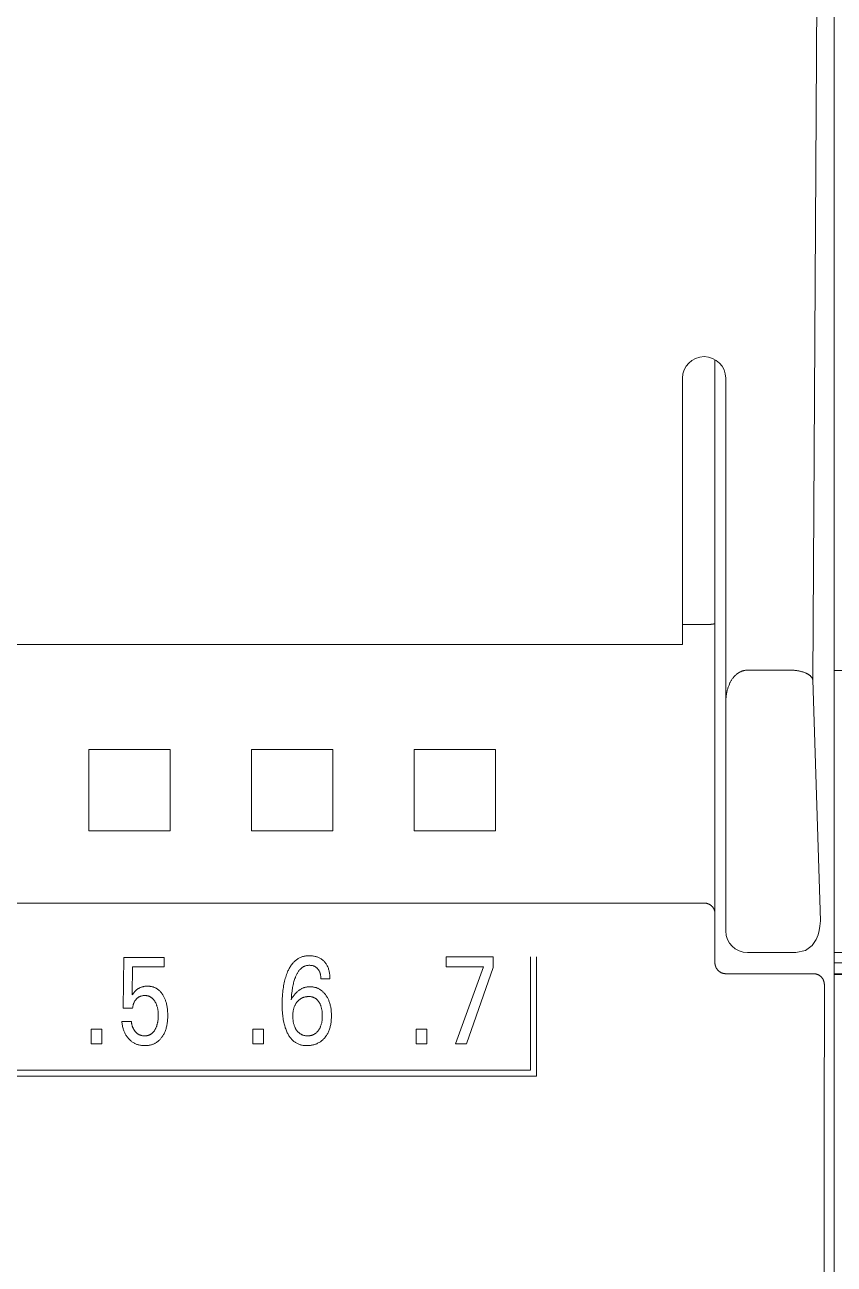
# Model space of a CAD drawing. Header units: millimetres. Extents: x -135 to 420, y 0 to 297.
# Drawn here: x 277.47 to 292.4, y 153.52 to 176.4 of the extents above; entities that cross this region are included whole.
import ezdxf

# ---------------------------------------------------------------- set-up
doc = ezdxf.new("R2010")
doc.units = ezdxf.units.MM
doc.layers.add('eProC - L2', color=41, linetype='Continuous', lineweight=20)

msp = doc.modelspace()

# ---------------------------------------------------------------- linework, layer by layer
at = {"layer": 'eProC - L2', "linetype": 'Continuous'}
for p, q in [((292.396, 198.874), (292.396, 99.674)), ((292.002, 164.31), (292.198, 197.256)), ((290.196, 159.089), (290.196, 170.21)), ((289.596, 169.874), (289.596, 164.959)), ((290.396, 159.674), (290.396, 169.874)), ((290.009, 165.33), (289.596, 165.33)), ((290.079, 165.331), (290.047, 165.331)), ((290.092, 165.332), (290.079, 165.331)), ((290.147, 165.336), (290.144, 165.336)), ((290.159, 165.338), (290.147, 165.336)), ((290.161, 165.339), (290.159, 165.338)), ((290.164, 165.339), (290.161, 165.339)), ((290.167, 165.339), (290.164, 165.339)), ((290.169, 165.34), (290.167, 165.339)), ((290.172, 165.34), (290.169, 165.34)), ((290.175, 165.34), (290.172, 165.34)), ((290.178, 165.341), (290.175, 165.34)), ((225.196, 164.959), (289.596, 164.959)), ((290.796, 164.488), (291.605, 164.488)), ((292.144, 159.86), (292.002, 164.31)), ((280.148, 163.026), (278.645, 163.026)), ((283.148, 163.026), (281.645, 163.026)), ((286.148, 163.026), (284.645, 163.026)), ((280.148, 161.522), (278.645, 161.522)), ((283.148, 161.522), (281.645, 161.522)), ((286.148, 161.522), (284.645, 161.522)), ((292.396, 161.162), (292.396, 161.136)), ((292.396, 161.096), (292.396, 152.458)), ((289.996, 160.19), (224.796, 160.19)), ((292.098, 159.602), (292.117, 159.68)), ((292.117, 159.68), (292.131, 159.764)), ((292.131, 159.764), (292.144, 159.86)), ((291.991, 159.406), (292.064, 159.514)), ((292.064, 159.514), (292.098, 159.602)), ((290.796, 159.274), (291.69, 159.274)), ((291.69, 159.274), (291.865, 159.314)), ((291.865, 159.314), (291.991, 159.406)), ((279.283, 158.249), (279.294, 159.185)), ((279.294, 159.185), (280.035, 159.185)), ((279.455, 159.01), (279.445, 158.495)), ((280.035, 159.01), (279.455, 159.01)), ((280.035, 159.185), (280.035, 159.01)), ((285.237, 159.015), (285.237, 159.194)), ((285.237, 159.194), (286.107, 159.194)), ((285.926, 159.015), (285.237, 159.015)), ((285.41, 157.594), (285.926, 159.015)), ((286.107, 158.998), (285.616, 157.594)), ((286.107, 159.194), (286.107, 158.998)), ((286.796, 157.104), (286.796, 159.194)), ((286.906, 156.994), (286.906, 159.194)), ((283.095, 158.794), (282.927, 158.794)), ((292.015, 158.886), (290.396, 158.886)), ((279.455, 158.249), (279.283, 158.249)), ((278.69, 157.594), (278.69, 157.864)), ((278.69, 157.864), (278.888, 157.864)), ((278.888, 157.864), (278.888, 157.594)), ((279.254, 158.006), (279.429, 158.006)), ((281.671, 157.594), (281.671, 157.864)), ((281.671, 157.864), (281.868, 157.864)), ((281.868, 157.864), (281.868, 157.594)), ((284.686, 157.594), (284.686, 157.864)), ((284.686, 157.864), (284.884, 157.864)), ((284.884, 157.864), (284.884, 157.594)), ((278.888, 157.594), (278.69, 157.594)), ((281.868, 157.594), (281.671, 157.594)), ((284.884, 157.594), (284.686, 157.594)), ((285.616, 157.594), (285.41, 157.594)), ((262.857, 156.994), (286.906, 156.994)), ((262.967, 157.104), (286.796, 157.104))]:
    msp.add_line(p, q, dxfattribs=at)
at = {"layer": 'eProC - L2', "linetype": 'Continuous', "lineweight": 13}
for p, q in [((292.396, 164.484), (292.396, 194.029)), ((292.396, 159.276), (292.396, 164.484)), ((292.396, 164.484), (294.396, 164.484)), ((292.396, 159.085), (292.396, 159.276)), ((292.396, 159.276), (294.396, 159.276)), ((292.396, 159.085), (292.396, 158.885)), ((294.596, 159.085), (292.396, 159.085)), ((294.596, 158.885), (292.396, 158.885)), ((292.396, 158.885), (292.396, 158.87)), ((292.396, 139.678), (292.396, 158.87)), ((292.396, 158.87), (294.596, 158.87))]:
    msp.add_line(p, q, dxfattribs=at)
at = {"layer": 'eProC - L2', "linetype": 'Continuous'}
for points in [[(290.047, 165.331), (290.022, 165.33), (290.009, 165.33)], [(290.137, 165.335), (290.131, 165.334), (290.124, 165.334), (290.118, 165.333), (290.111, 165.333), (290.105, 165.332), (290.098, 165.332), (290.092, 165.332)], [(290.144, 165.336), (290.141, 165.336), (290.139, 165.335), (290.137, 165.335)], [(290.184, 165.341), (290.181, 165.341), (290.178, 165.341)], [(290.196, 165.348), (290.196, 165.347), (290.196, 165.347), (290.196, 165.346), (290.196, 165.346), (290.196, 165.346), (290.196, 165.345), (290.196, 165.345), (290.195, 165.345), (290.195, 165.345), (290.195, 165.344), (290.195, 165.344), (290.194, 165.344), (290.194, 165.344), (290.194, 165.343), (290.193, 165.343), (290.193, 165.343), (290.193, 165.343), (290.192, 165.343), (290.192, 165.342), (290.191, 165.342), (290.191, 165.342), (290.19, 165.342), (290.189, 165.342), (290.188, 165.342), (290.187, 165.341), (290.187, 165.341), (290.186, 165.341), (290.185, 165.341), (290.184, 165.341)], [(290.396, 163.878), (290.397, 163.896), (290.397, 163.914), (290.398, 163.931), (290.399, 163.949), (290.4, 163.967), (290.402, 163.985), (290.403, 164.002), (290.406, 164.02), (290.408, 164.037), (290.411, 164.055), (290.414, 164.072), (290.417, 164.087), (290.421, 164.101), (290.424, 164.116), (290.428, 164.13), (290.432, 164.144), (290.436, 164.158), (290.441, 164.172), (290.446, 164.186), (290.451, 164.2), (290.457, 164.214), (290.462, 164.228), (290.468, 164.241), (290.474, 164.252), (290.479, 164.263), (290.485, 164.274), (290.491, 164.285), (290.497, 164.295), (290.504, 164.306), (290.51, 164.316), (290.517, 164.326), (290.525, 164.336), (290.532, 164.346), (290.54, 164.355), (290.548, 164.365), (290.556, 164.374), (290.564, 164.382), (290.571, 164.39), (290.579, 164.397), (290.588, 164.405), (290.596, 164.412), (290.605, 164.419), (290.614, 164.426), (290.623, 164.432), (290.632, 164.438), (290.641, 164.444), (290.651, 164.45), (290.661, 164.455), (290.671, 164.46), (290.679, 164.463), (290.688, 164.467), (290.696, 164.47), (290.705, 164.473), (290.714, 164.476), (290.723, 164.478), (290.732, 164.481), (290.741, 164.483), (290.75, 164.484), (290.76, 164.486), (290.769, 164.487), (290.778, 164.487), (290.787, 164.488), (290.796, 164.488)], [(292.004, 164.299), (292.004, 164.304), (292.003, 164.308), (292.002, 164.313), (292, 164.318), (291.999, 164.322), (291.997, 164.327), (291.995, 164.331), (291.993, 164.335), (291.991, 164.34), (291.989, 164.344), (291.986, 164.348), (291.983, 164.352), (291.98, 164.356), (291.977, 164.36), (291.974, 164.364), (291.971, 164.368), (291.967, 164.373), (291.962, 164.378), (291.957, 164.383), (291.951, 164.387), (291.946, 164.392), (291.94, 164.396), (291.935, 164.4), (291.929, 164.404), (291.923, 164.408), (291.917, 164.411), (291.911, 164.415), (291.905, 164.418), (291.899, 164.422), (291.893, 164.425), (291.887, 164.428), (291.877, 164.432), (291.867, 164.436), (291.858, 164.44), (291.848, 164.444), (291.838, 164.448), (291.828, 164.451), (291.818, 164.455), (291.808, 164.458), (291.798, 164.46), (291.788, 164.463), (291.778, 164.466), (291.768, 164.468), (291.758, 164.471), (291.745, 164.473), (291.733, 164.475), (291.721, 164.478), (291.709, 164.479), (291.697, 164.481), (291.685, 164.483), (291.672, 164.484), (291.66, 164.485), (291.648, 164.486), (291.635, 164.487), (291.623, 164.488), (291.611, 164.488), (291.598, 164.488)], [(278.645, 161.522), (278.646, 162.021), (278.646, 162.527), (278.645, 163.026)], [(280.148, 161.522), (280.147, 162.021), (280.147, 162.527), (280.148, 163.026)], [(281.645, 161.522), (281.646, 162.021), (281.646, 162.527), (281.645, 163.026)], [(283.148, 161.522), (283.147, 162.021), (283.147, 162.527), (283.148, 163.026)], [(284.645, 161.522), (284.646, 162.021), (284.646, 162.527), (284.645, 163.026)], [(286.148, 161.522), (286.147, 162.021), (286.147, 162.527), (286.148, 163.026)], [(292.396, 161.136), (292.396, 161.109), (292.396, 161.096)], [(289.996, 160.19), (290.001, 160.19), (290.006, 160.19), (290.01, 160.19), (290.015, 160.189), (290.02, 160.189), (290.024, 160.188), (290.029, 160.187), (290.034, 160.187), (290.038, 160.186), (290.043, 160.185), (290.047, 160.183), (290.052, 160.182), (290.056, 160.181), (290.061, 160.179), (290.066, 160.178), (290.071, 160.176), (290.076, 160.174), (290.08, 160.172), (290.085, 160.17), (290.089, 160.167), (290.094, 160.165), (290.098, 160.162), (290.103, 160.16), (290.107, 160.157), (290.111, 160.154), (290.115, 160.151), (290.119, 160.148), (290.123, 160.145), (290.127, 160.142), (290.131, 160.139), (290.135, 160.135), (290.138, 160.132), (290.142, 160.129), (290.145, 160.125), (290.149, 160.121), (290.152, 160.118), (290.155, 160.114), (290.158, 160.11), (290.161, 160.106), (290.164, 160.103), (290.166, 160.099), (290.169, 160.095), (290.171, 160.091), (290.173, 160.087), (290.176, 160.083), (290.178, 160.079), (290.18, 160.075), (290.182, 160.071), (290.184, 160.066), (290.185, 160.062), (290.187, 160.058), (290.188, 160.054), (290.189, 160.05), (290.191, 160.046), (290.192, 160.042), (290.193, 160.038), (290.194, 160.034), (290.194, 160.03), (290.195, 160.026), (290.195, 160.022), (290.196, 160.018), (290.196, 160.014), (290.196, 160.009), (290.196, 160.005)], [(283.095, 158.794), (283.095, 158.812), (283.094, 158.831), (283.093, 158.849), (283.091, 158.868), (283.089, 158.886), (283.086, 158.904), (283.083, 158.923), (283.079, 158.938), (283.075, 158.954), (283.07, 158.97), (283.065, 158.985), (283.06, 159), (283.053, 159.015), (283.046, 159.03), (283.039, 159.043), (283.031, 159.056), (283.023, 159.068), (283.014, 159.08), (283.005, 159.092), (282.995, 159.104), (282.985, 159.115), (282.975, 159.124), (282.965, 159.133), (282.955, 159.142), (282.944, 159.15), (282.933, 159.158), (282.922, 159.165), (282.91, 159.172), (282.898, 159.178), (282.885, 159.184), (282.872, 159.19), (282.859, 159.195), (282.846, 159.199), (282.833, 159.203), (282.819, 159.206), (282.804, 159.21), (282.789, 159.212), (282.774, 159.214), (282.759, 159.216), (282.744, 159.217), (282.728, 159.218), (282.713, 159.218), (282.698, 159.217), (282.682, 159.217), (282.667, 159.215), (282.651, 159.213), (282.636, 159.211), (282.621, 159.208), (282.606, 159.205), (282.591, 159.201), (282.576, 159.196), (282.562, 159.191), (282.548, 159.185), (282.534, 159.178), (282.52, 159.171), (282.507, 159.164), (282.494, 159.155), (282.482, 159.147), (282.47, 159.137), (282.458, 159.128), (282.446, 159.118), (282.435, 159.107), (282.425, 159.096), (282.414, 159.085), (282.403, 159.072), (282.392, 159.058), (282.381, 159.044), (282.371, 159.029), (282.362, 159.014), (282.352, 158.999), (282.344, 158.983), (282.335, 158.968), (282.328, 158.952), (282.32, 158.936), (282.313, 158.92), (282.303, 158.896), (282.294, 158.872), (282.286, 158.848), (282.278, 158.823), (282.27, 158.799), (282.264, 158.774), (282.257, 158.749), (282.251, 158.72), (282.245, 158.692), (282.24, 158.663), (282.235, 158.634), (282.231, 158.605), (282.227, 158.576), (282.224, 158.547), (282.221, 158.508), (282.218, 158.47), (282.216, 158.431), (282.214, 158.392), (282.213, 158.353), (282.213, 158.314), (282.214, 158.274)], [(282.381, 158.406), (282.383, 158.437), (282.385, 158.469), (282.388, 158.501), (282.391, 158.532), (282.395, 158.563), (282.399, 158.586), (282.402, 158.609), (282.406, 158.632), (282.41, 158.655), (282.415, 158.678), (282.42, 158.7), (282.425, 158.72), (282.431, 158.739), (282.436, 158.759), (282.443, 158.778), (282.449, 158.797), (282.456, 158.816), (282.461, 158.828), (282.466, 158.84), (282.471, 158.852), (282.477, 158.864), (282.482, 158.875), (282.488, 158.887), (282.495, 158.898), (282.501, 158.909), (282.508, 158.92), (282.516, 158.931), (282.523, 158.941), (282.529, 158.949), (282.536, 158.956), (282.542, 158.963), (282.549, 158.97), (282.555, 158.977), (282.562, 158.983), (282.57, 158.99), (282.577, 158.996), (282.585, 159.001), (282.593, 159.006), (282.601, 159.011), (282.609, 159.016), (282.617, 159.02), (282.625, 159.023), (282.634, 159.027), (282.642, 159.03), (282.651, 159.032), (282.659, 159.034), (282.668, 159.036), (282.677, 159.038), (282.686, 159.039), (282.695, 159.04), (282.704, 159.041), (282.713, 159.041), (282.723, 159.041), (282.733, 159.04), (282.744, 159.039), (282.754, 159.038), (282.764, 159.036), (282.774, 159.034), (282.783, 159.032), (282.791, 159.029), (282.8, 159.025), (282.809, 159.022), (282.817, 159.018), (282.825, 159.013), (282.833, 159.008), (282.84, 159.003), (282.847, 158.997), (282.854, 158.991), (282.861, 158.985), (282.867, 158.979), (282.873, 158.972), (282.878, 158.965), (282.883, 158.959), (282.888, 158.952), (282.892, 158.944), (282.897, 158.937), (282.9, 158.929), (282.904, 158.921), (282.908, 158.912), (282.911, 158.904), (282.914, 158.895), (282.916, 158.886), (282.919, 158.877), (282.92, 158.868), (282.923, 158.855), (282.924, 158.843), (282.925, 158.831), (282.926, 158.818), (282.927, 158.806), (282.927, 158.794)], [(290.396, 158.886), (290.392, 158.886), (290.387, 158.886), (290.382, 158.886), (290.377, 158.887), (290.372, 158.887), (290.368, 158.888), (290.363, 158.889), (290.358, 158.889), (290.353, 158.89), (290.349, 158.892), (290.344, 158.893), (290.34, 158.894), (290.335, 158.896), (290.33, 158.897), (290.326, 158.899), (290.321, 158.901), (290.317, 158.902), (290.312, 158.904), (290.308, 158.907), (290.304, 158.909), (290.3, 158.911), (290.295, 158.914), (290.291, 158.916), (290.287, 158.919), (290.283, 158.921), (290.279, 158.924), (290.275, 158.927), (290.272, 158.93), (290.268, 158.933), (290.264, 158.936), (290.261, 158.94), (290.257, 158.943), (290.254, 158.947), (290.25, 158.95), (290.247, 158.954), (290.244, 158.957), (290.241, 158.961), (290.238, 158.965), (290.235, 158.969), (290.232, 158.973), (290.229, 158.977), (290.227, 158.981), (290.224, 158.985), (290.222, 158.99), (290.22, 158.994), (290.217, 158.998), (290.215, 159.003), (290.213, 159.007), (290.211, 159.012), (290.21, 159.016), (290.208, 159.021), (290.206, 159.026), (290.205, 159.03), (290.204, 159.035), (290.202, 159.04), (290.201, 159.045), (290.2, 159.05), (290.199, 159.054), (290.199, 159.059), (290.198, 159.064), (290.197, 159.069), (290.197, 159.074), (290.197, 159.079), (290.196, 159.084), (290.196, 159.089)], [(292.215, 158.687), (292.215, 158.691), (292.214, 158.696), (292.214, 158.701), (292.214, 158.706), (292.213, 158.71), (292.213, 158.715), (292.212, 158.72), (292.211, 158.725), (292.21, 158.73), (292.208, 158.735), (292.207, 158.74), (292.206, 158.745), (292.204, 158.75), (292.202, 158.755), (292.2, 158.76), (292.198, 158.765), (292.196, 158.769), (292.194, 158.774), (292.192, 158.778), (292.19, 158.783), (292.187, 158.787), (292.185, 158.791), (292.182, 158.795), (292.179, 158.799), (292.176, 158.803), (292.173, 158.807), (292.17, 158.811), (292.167, 158.815), (292.164, 158.819), (292.161, 158.822), (292.157, 158.826), (292.154, 158.829), (292.151, 158.832), (292.147, 158.836), (292.143, 158.839), (292.14, 158.842), (292.136, 158.845), (292.132, 158.848), (292.128, 158.85), (292.124, 158.853), (292.12, 158.856), (292.116, 158.858), (292.112, 158.861), (292.108, 158.863), (292.103, 158.865), (292.099, 158.867), (292.095, 158.869), (292.09, 158.871), (292.086, 158.873), (292.081, 158.874), (292.077, 158.876), (292.072, 158.877), (292.067, 158.879), (292.063, 158.88), (292.058, 158.881), (292.053, 158.882), (292.049, 158.883), (292.044, 158.884), (292.039, 158.884), (292.034, 158.885), (292.029, 158.885), (292.025, 158.885), (292.02, 158.886), (292.015, 158.886)], [(280.096, 158.23), (280.093, 158.259), (280.09, 158.276), (280.087, 158.292), (280.084, 158.308), (280.081, 158.324), (280.077, 158.34), (280.072, 158.356), (280.068, 158.371), (280.063, 158.387), (280.058, 158.399), (280.054, 158.412), (280.049, 158.424), (280.044, 158.436), (280.038, 158.448), (280.032, 158.46), (280.026, 158.471), (280.02, 158.483), (280.013, 158.494), (280.007, 158.503), (280.001, 158.512), (279.995, 158.521), (279.988, 158.53), (279.982, 158.538), (279.975, 158.546), (279.968, 158.554), (279.96, 158.562), (279.953, 158.57), (279.945, 158.577), (279.937, 158.584), (279.929, 158.59), (279.921, 158.596), (279.913, 158.602), (279.905, 158.607), (279.896, 158.612), (279.888, 158.617), (279.879, 158.622), (279.87, 158.626), (279.861, 158.63), (279.852, 158.634), (279.842, 158.637), (279.832, 158.641), (279.822, 158.644), (279.812, 158.646), (279.802, 158.648), (279.792, 158.65), (279.781, 158.652), (279.771, 158.653), (279.76, 158.654), (279.75, 158.655), (279.739, 158.655), (279.729, 158.655), (279.717, 158.655), (279.705, 158.655), (279.693, 158.654), (279.682, 158.653), (279.67, 158.651), (279.658, 158.649), (279.647, 158.646), (279.637, 158.644), (279.628, 158.641), (279.619, 158.639), (279.61, 158.635), (279.601, 158.632), (279.592, 158.628), (279.583, 158.624), (279.575, 158.62), (279.566, 158.615), (279.558, 158.61), (279.55, 158.605), (279.542, 158.599), (279.535, 158.594), (279.527, 158.588), (279.52, 158.581), (279.513, 158.575), (279.502, 158.564), (279.492, 158.553), (279.481, 158.54), (279.469, 158.527), (279.457, 158.511), (279.445, 158.495)], [(283.122, 158.137), (283.121, 158.157), (283.12, 158.177), (283.118, 158.197), (283.116, 158.216), (283.114, 158.236), (283.111, 158.256), (283.108, 158.272), (283.104, 158.288), (283.101, 158.304), (283.096, 158.32), (283.092, 158.336), (283.087, 158.352), (283.082, 158.368), (283.076, 158.383), (283.071, 158.396), (283.065, 158.408), (283.059, 158.421), (283.053, 158.433), (283.047, 158.445), (283.04, 158.457), (283.033, 158.468), (283.026, 158.48), (283.018, 158.491), (283.011, 158.501), (283.004, 158.51), (282.996, 158.519), (282.988, 158.528), (282.98, 158.537), (282.972, 158.545), (282.964, 158.554), (282.955, 158.562), (282.946, 158.569), (282.937, 158.577), (282.928, 158.583), (282.918, 158.589), (282.909, 158.595), (282.899, 158.601), (282.889, 158.606), (282.879, 158.611), (282.869, 158.616), (282.859, 158.62), (282.849, 158.624), (282.838, 158.628), (282.827, 158.631), (282.815, 158.634), (282.804, 158.637), (282.792, 158.639), (282.781, 158.641), (282.769, 158.643), (282.757, 158.644), (282.746, 158.645), (282.734, 158.645), (282.722, 158.645), (282.711, 158.645), (282.699, 158.644), (282.688, 158.643), (282.676, 158.642), (282.665, 158.64), (282.654, 158.638), (282.643, 158.636), (282.632, 158.633), (282.621, 158.63), (282.61, 158.626), (282.599, 158.622), (282.589, 158.617), (282.578, 158.612), (282.568, 158.607), (282.558, 158.602), (282.548, 158.596), (282.538, 158.589), (282.528, 158.583), (282.519, 158.576), (282.51, 158.569), (282.499, 158.559), (282.488, 158.549), (282.478, 158.539), (282.468, 158.529), (282.458, 158.518), (282.448, 158.507), (282.439, 158.496), (282.43, 158.484), (282.422, 158.473), (282.406, 158.45), (282.393, 158.428), (282.387, 158.417), (282.381, 158.406)], [(292.215, 139.861), (292.213, 142.551), (292.212, 145.24), (292.211, 147.929), (292.211, 150.619), (292.212, 153.308), (292.213, 155.997), (292.215, 158.687)], [(279.455, 158.249), (279.456, 158.259), (279.457, 158.269), (279.458, 158.279), (279.46, 158.288), (279.462, 158.298), (279.464, 158.307), (279.467, 158.317), (279.47, 158.325), (279.473, 158.334), (279.476, 158.342), (279.479, 158.351), (279.483, 158.359), (279.487, 158.367), (279.492, 158.374), (279.496, 158.382), (279.501, 158.389), (279.506, 158.396), (279.511, 158.403), (279.517, 158.409), (279.522, 158.416), (279.528, 158.422), (279.534, 158.427), (279.54, 158.433), (279.546, 158.438), (279.552, 158.443), (279.559, 158.447), (279.565, 158.452), (279.572, 158.456), (279.579, 158.46), (279.586, 158.463), (279.593, 158.466), (279.6, 158.469), (279.607, 158.472), (279.614, 158.474), (279.622, 158.476), (279.63, 158.478), (279.638, 158.48), (279.646, 158.481), (279.654, 158.482), (279.662, 158.482), (279.67, 158.483), (279.678, 158.483), (279.686, 158.483), (279.693, 158.483), (279.701, 158.482), (279.709, 158.481), (279.716, 158.48), (279.724, 158.479), (279.731, 158.477), (279.739, 158.475), (279.746, 158.473), (279.753, 158.471), (279.76, 158.468), (279.767, 158.465), (279.774, 158.462), (279.78, 158.459), (279.787, 158.455), (279.793, 158.451), (279.799, 158.447), (279.805, 158.443), (279.811, 158.438), (279.816, 158.434), (279.823, 158.428), (279.829, 158.421), (279.835, 158.415), (279.841, 158.408), (279.847, 158.401), (279.852, 158.394), (279.857, 158.387), (279.862, 158.379), (279.867, 158.372), (279.872, 158.363), (279.877, 158.354), (279.881, 158.345), (279.886, 158.336), (279.89, 158.327), (279.894, 158.318), (279.897, 158.308), (279.901, 158.299), (279.904, 158.287), (279.908, 158.275), (279.911, 158.263), (279.914, 158.25), (279.917, 158.238), (279.919, 158.226), (279.921, 158.213), (279.923, 158.199), (279.924, 158.185), (279.925, 158.171), (279.926, 158.157), (279.927, 158.143), (279.927, 158.129), (279.928, 158.114), (279.927, 158.098), (279.927, 158.083), (279.926, 158.067), (279.925, 158.051), (279.923, 158.035)], [(282.877, 157.832), (282.871, 157.824), (282.864, 157.817), (282.858, 157.81), (282.851, 157.804), (282.844, 157.797), (282.837, 157.791), (282.83, 157.785), (282.823, 157.78), (282.816, 157.775), (282.808, 157.771), (282.801, 157.767), (282.793, 157.763), (282.786, 157.759), (282.778, 157.756), (282.77, 157.753), (282.762, 157.751), (282.752, 157.748), (282.742, 157.745), (282.732, 157.743), (282.722, 157.742), (282.712, 157.741), (282.702, 157.74), (282.691, 157.739), (282.681, 157.739), (282.671, 157.739), (282.661, 157.74), (282.651, 157.741), (282.641, 157.742), (282.631, 157.744), (282.621, 157.745), (282.611, 157.748), (282.602, 157.751), (282.593, 157.753), (282.586, 157.756), (282.578, 157.76), (282.57, 157.763), (282.563, 157.767), (282.555, 157.771), (282.548, 157.776), (282.541, 157.781), (282.534, 157.786), (282.526, 157.792), (282.519, 157.798), (282.511, 157.805), (282.504, 157.812), (282.498, 157.82), (282.491, 157.827), (282.485, 157.835), (282.479, 157.843), (282.473, 157.852), (282.468, 157.861), (282.462, 157.87), (282.457, 157.879), (282.453, 157.888), (282.448, 157.897), (282.444, 157.907), (282.44, 157.916), (282.436, 157.929), (282.432, 157.941), (282.428, 157.953), (282.425, 157.966), (282.422, 157.978), (282.419, 157.991), (282.417, 158.004), (282.415, 158.018), (282.413, 158.033), (282.411, 158.047), (282.41, 158.062), (282.41, 158.076), (282.409, 158.091), (282.409, 158.105), (282.409, 158.12), (282.41, 158.135), (282.411, 158.15), (282.412, 158.165), (282.414, 158.18), (282.416, 158.195), (282.418, 158.209), (282.421, 158.221), (282.423, 158.232), (282.426, 158.243), (282.43, 158.254), (282.433, 158.265), (282.437, 158.276), (282.441, 158.287), (282.446, 158.297), (282.451, 158.307), (282.456, 158.317), (282.461, 158.326), (282.467, 158.335), (282.473, 158.344), (282.479, 158.353), (282.486, 158.361), (282.493, 158.37)], [(282.493, 158.37), (282.499, 158.377), (282.506, 158.384), (282.513, 158.391), (282.521, 158.398), (282.528, 158.404), (282.536, 158.411), (282.544, 158.416), (282.552, 158.422), (282.561, 158.427), (282.569, 158.432), (282.578, 158.436), (282.587, 158.44), (282.596, 158.444), (282.606, 158.447), (282.615, 158.451), (282.624, 158.453), (282.635, 158.456), (282.645, 158.458), (282.655, 158.46), (282.666, 158.461), (282.677, 158.463), (282.687, 158.463), (282.698, 158.464), (282.708, 158.464), (282.718, 158.463), (282.727, 158.463), (282.737, 158.462), (282.746, 158.461), (282.755, 158.459), (282.765, 158.457), (282.774, 158.455), (282.783, 158.452), (282.79, 158.449), (282.798, 158.446), (282.805, 158.443), (282.812, 158.439), (282.819, 158.435), (282.826, 158.431), (282.832, 158.426), (282.839, 158.421), (282.845, 158.416), (282.852, 158.41), (282.859, 158.403), (282.866, 158.396), (282.872, 158.389), (282.878, 158.381), (282.884, 158.373), (282.889, 158.365), (282.894, 158.357), (282.9, 158.347), (282.906, 158.338), (282.911, 158.328), (282.915, 158.318), (282.92, 158.307), (282.924, 158.297), (282.928, 158.286), (282.932, 158.275), (282.935, 158.263), (282.938, 158.251), (282.941, 158.239), (282.943, 158.227), (282.946, 158.215), (282.948, 158.202), (282.95, 158.186), (282.951, 158.17), (282.953, 158.154), (282.954, 158.138), (282.954, 158.122), (282.954, 158.105), (282.954, 158.091), (282.954, 158.076), (282.953, 158.061), (282.952, 158.046), (282.95, 158.032), (282.949, 158.017), (282.947, 158.003), (282.944, 157.99), (282.942, 157.977), (282.939, 157.964), (282.935, 157.952), (282.932, 157.939), (282.928, 157.927), (282.923, 157.915), (282.919, 157.905), (282.915, 157.896), (282.911, 157.887), (282.906, 157.877), (282.901, 157.868), (282.896, 157.86), (282.89, 157.851), (282.884, 157.842), (282.877, 157.832)], [(279.254, 158.006), (279.256, 157.987), (279.259, 157.968), (279.261, 157.949), (279.265, 157.931), (279.268, 157.912), (279.273, 157.894), (279.278, 157.876), (279.282, 157.861), (279.287, 157.847), (279.292, 157.833), (279.298, 157.819), (279.303, 157.805), (279.31, 157.792), (279.317, 157.778), (279.324, 157.765), (279.331, 157.753), (279.339, 157.741), (279.347, 157.729), (279.355, 157.718), (279.364, 157.706), (279.373, 157.695), (279.382, 157.685), (279.392, 157.675), (279.402, 157.665), (279.411, 157.656), (279.421, 157.648), (279.431, 157.639), (279.442, 157.631), (279.453, 157.624), (279.464, 157.616), (279.475, 157.61), (279.486, 157.603), (279.498, 157.597), (279.509, 157.592), (279.521, 157.587), (279.533, 157.582), (279.545, 157.578), (279.558, 157.574), (279.57, 157.571), (279.585, 157.567), (279.601, 157.564), (279.616, 157.562), (279.631, 157.56), (279.647, 157.559), (279.662, 157.558), (279.678, 157.558), (279.692, 157.558), (279.706, 157.558), (279.72, 157.559), (279.734, 157.561), (279.747, 157.563), (279.761, 157.565), (279.775, 157.568), (279.788, 157.571), (279.802, 157.575), (279.814, 157.579), (279.826, 157.583), (279.838, 157.588), (279.85, 157.593), (279.862, 157.599), (279.873, 157.605), (279.885, 157.611), (279.896, 157.618), (279.906, 157.626), (279.917, 157.634), (279.928, 157.642), (279.938, 157.651), (279.948, 157.66), (279.957, 157.67), (279.966, 157.68), (279.975, 157.69), (279.984, 157.7), (279.992, 157.711), (280.001, 157.724), (280.01, 157.737), (280.018, 157.751), (280.026, 157.764), (280.034, 157.778), (280.041, 157.793), (280.047, 157.807), (280.053, 157.822), (280.06, 157.838), (280.065, 157.855), (280.071, 157.871), (280.075, 157.888), (280.08, 157.905), (280.084, 157.922), (280.087, 157.939), (280.09, 157.956), (280.094, 157.978), (280.097, 158), (280.099, 158.023), (280.1, 158.045), (280.102, 158.067), (280.102, 158.09), (280.103, 158.112), (280.102, 158.136), (280.102, 158.16), (280.1, 158.183), (280.099, 158.207), (280.096, 158.23)], [(282.214, 158.274), (282.214, 158.241), (282.216, 158.209), (282.218, 158.176), (282.22, 158.144), (282.224, 158.112), (282.227, 158.087), (282.23, 158.062), (282.234, 158.037), (282.238, 158.013), (282.243, 157.988), (282.249, 157.963), (282.255, 157.939), (282.26, 157.921), (282.266, 157.902), (282.271, 157.884), (282.278, 157.866), (282.284, 157.848), (282.292, 157.831), (282.299, 157.813), (282.307, 157.796), (282.315, 157.781), (282.322, 157.767), (282.33, 157.753), (282.339, 157.739), (282.348, 157.726), (282.357, 157.713), (282.367, 157.7), (282.377, 157.687), (282.388, 157.675), (282.399, 157.664), (282.409, 157.654), (282.418, 157.646), (282.429, 157.637), (282.439, 157.629), (282.45, 157.621), (282.461, 157.614), (282.472, 157.607), (282.483, 157.601), (282.495, 157.595), (282.507, 157.589), (282.519, 157.584), (282.532, 157.579), (282.545, 157.575), (282.558, 157.571), (282.572, 157.568), (282.585, 157.565), (282.599, 157.563), (282.612, 157.561), (282.626, 157.56), (282.64, 157.559), (282.654, 157.558), (282.668, 157.558), (282.684, 157.558), (282.7, 157.558), (282.716, 157.56), (282.733, 157.561), (282.749, 157.564), (282.765, 157.567), (282.781, 157.57), (282.796, 157.574), (282.811, 157.578), (282.825, 157.583), (282.839, 157.588), (282.853, 157.594), (282.867, 157.601), (282.88, 157.607), (282.894, 157.615), (282.907, 157.623), (282.919, 157.631), (282.932, 157.64), (282.944, 157.65), (282.955, 157.66), (282.967, 157.67), (282.978, 157.681), (282.988, 157.692), (282.998, 157.704), (283.009, 157.717), (283.018, 157.73), (283.028, 157.743), (283.036, 157.757), (283.045, 157.77), (283.053, 157.785), (283.06, 157.799), (283.067, 157.814), (283.074, 157.83), (283.08, 157.846), (283.086, 157.863), (283.092, 157.88), (283.097, 157.897), (283.101, 157.914), (283.105, 157.931), (283.108, 157.948), (283.112, 157.968), (283.115, 157.988), (283.117, 158.008), (283.119, 158.028), (283.12, 158.048), (283.121, 158.068), (283.122, 158.088), (283.122, 158.108), (283.122, 158.137)], [(279.923, 158.035), (279.921, 158.015), (279.919, 158.004), (279.917, 157.993), (279.915, 157.982), (279.913, 157.971), (279.91, 157.96), (279.907, 157.949), (279.904, 157.939), (279.901, 157.928), (279.898, 157.918), (279.894, 157.909), (279.89, 157.899), (279.886, 157.89), (279.882, 157.881), (279.877, 157.872), (279.873, 157.863), (279.868, 157.854), (279.863, 157.847), (279.859, 157.84), (279.855, 157.833), (279.85, 157.826), (279.845, 157.82), (279.84, 157.813), (279.834, 157.807), (279.829, 157.801), (279.823, 157.796), (279.817, 157.79), (279.812, 157.786), (279.807, 157.781), (279.801, 157.777), (279.796, 157.773), (279.79, 157.77), (279.784, 157.766), (279.779, 157.763), (279.773, 157.76), (279.766, 157.757), (279.76, 157.754), (279.754, 157.752), (279.747, 157.749), (279.739, 157.747), (279.732, 157.745), (279.724, 157.744), (279.717, 157.742), (279.709, 157.741), (279.701, 157.74), (279.694, 157.74), (279.686, 157.739), (279.678, 157.739), (279.671, 157.739), (279.663, 157.739), (279.656, 157.74), (279.649, 157.741), (279.641, 157.741), (279.634, 157.742), (279.627, 157.744), (279.62, 157.745), (279.613, 157.747), (279.606, 157.749), (279.599, 157.751), (279.592, 157.753), (279.585, 157.756), (279.578, 157.759), (279.572, 157.762), (279.566, 157.765), (279.559, 157.769), (279.553, 157.773), (279.547, 157.777), (279.541, 157.782), (279.535, 157.786), (279.529, 157.791), (279.523, 157.797), (279.518, 157.802), (279.513, 157.808), (279.507, 157.813), (279.503, 157.819), (279.498, 157.825), (279.493, 157.832), (279.489, 157.838), (279.485, 157.844), (279.48, 157.851), (279.476, 157.858), (279.472, 157.866), (279.467, 157.875), (279.463, 157.884), (279.459, 157.893), (279.455, 157.902), (279.452, 157.911), (279.448, 157.92), (279.445, 157.929), (279.442, 157.939), (279.44, 157.948), (279.438, 157.958), (279.436, 157.967), (279.434, 157.977), (279.432, 157.986), (279.431, 157.996), (279.429, 158.006)]]:
    msp.add_lwpolyline(points, dxfattribs=at)
for centre, start, end in [((289.996, 169.874), 0, 180), ((290.796, 159.674), 180, 270)]:
    msp.add_arc(centre, 0.4, start, end, dxfattribs=at)

doc.saveas('drawing.dxf')
